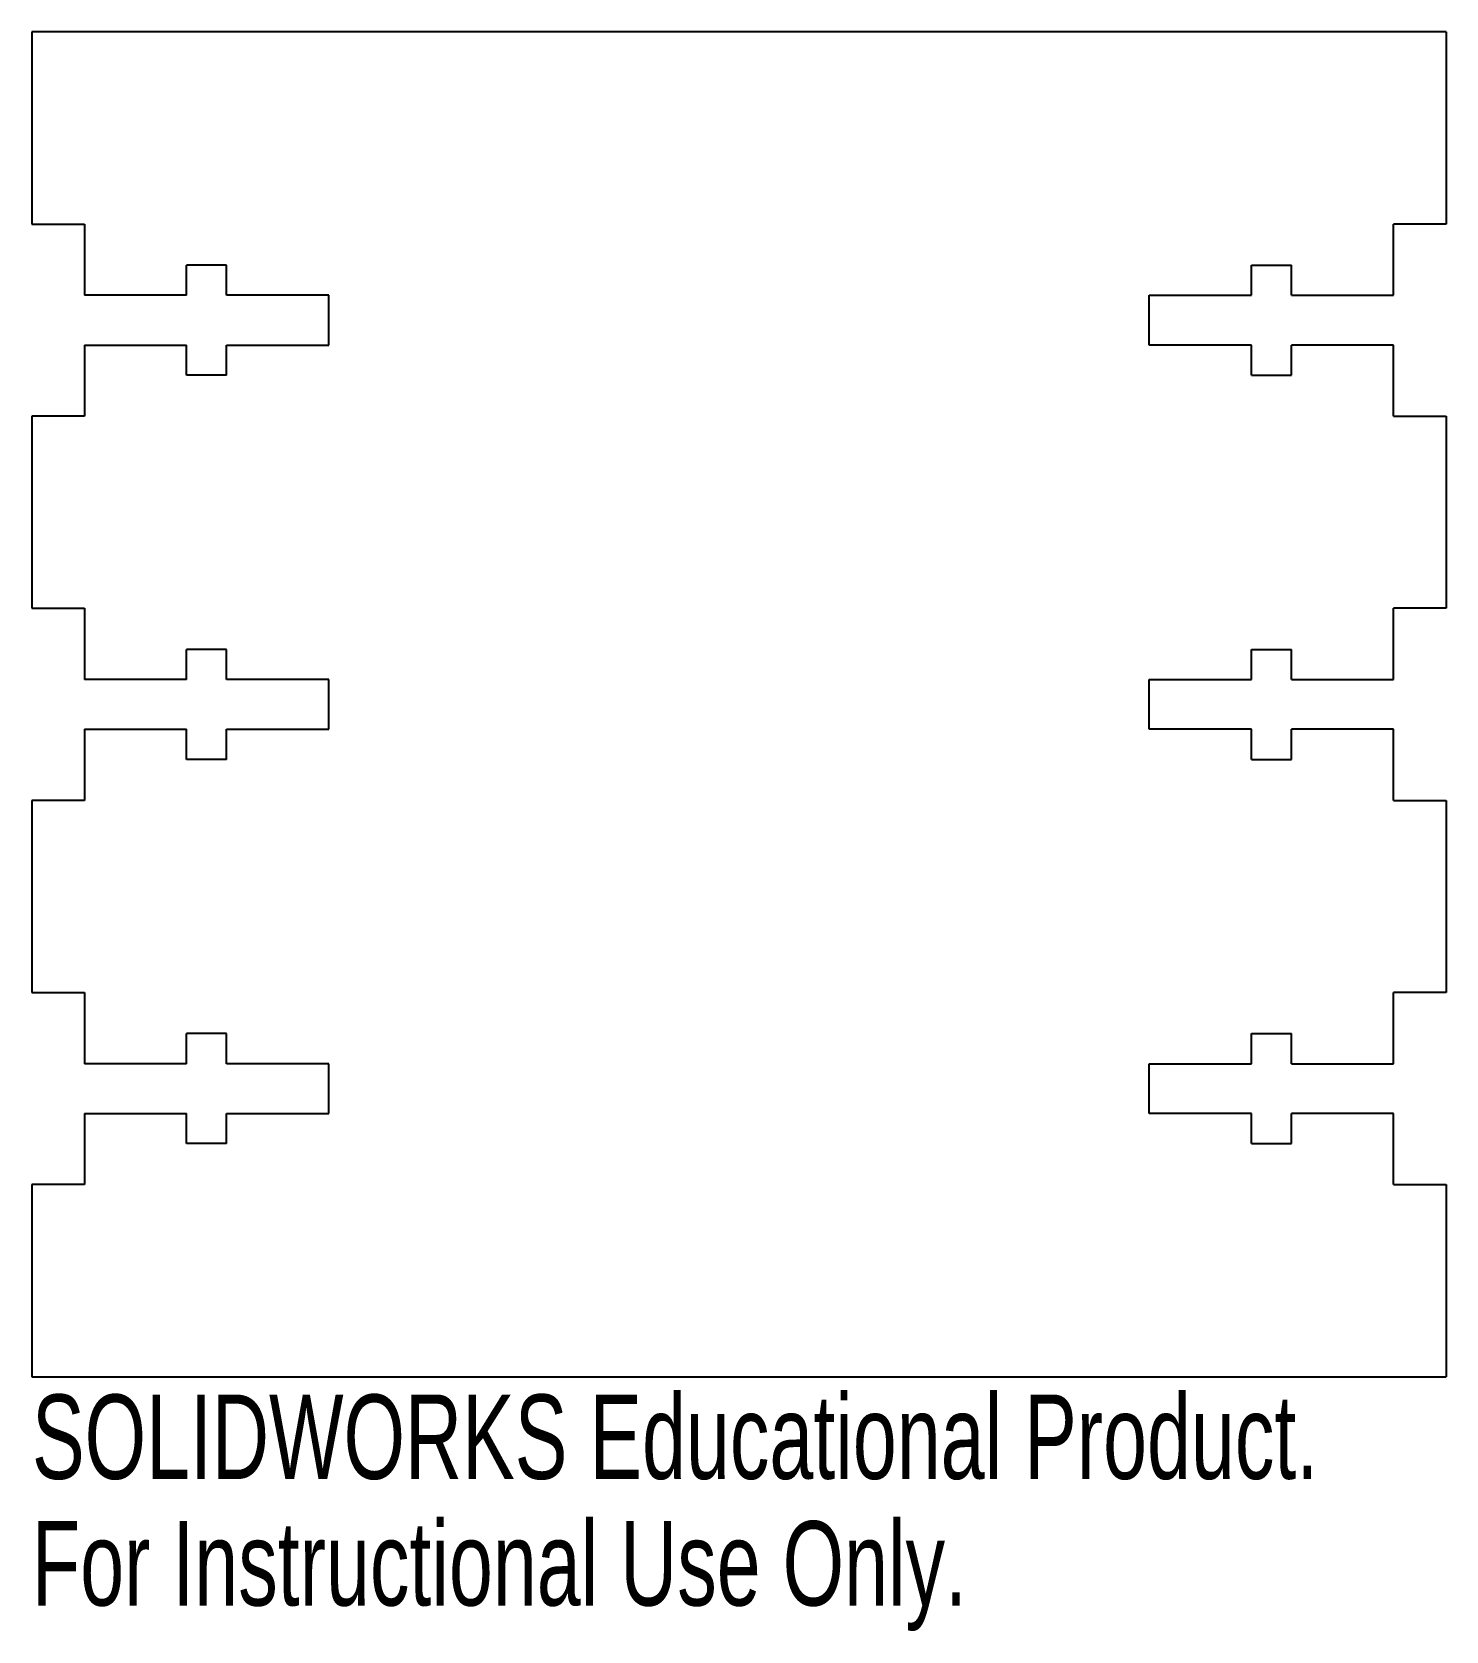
# Model space of a CAD drawing. Header units: millimetres. Extents: x -40.5 to 40.5, y -53.1 to 38.5.
import ezdxf

# ---------------------------------------------------------------- set-up
doc = ezdxf.new("R2010")
doc.units = ezdxf.units.MM
doc.styles.add('SLDTEXTSTYLE0', font='TXT', dxfattribs={"width": 0.7})

msp = doc.modelspace()

# ---------------------------------------------------------------- linework, layer by layer
at = {"color": 7, "linetype": 'Continuous', "lineweight": 25}
for p, q in [((40.5, 38.5), (-40.5, 38.5)), ((-40.5, 38.5), (-40.5, 27.5)), ((40.5, 38.5), (40.5, 27.5)), ((-40.5, 27.5), (-37.5, 27.5)), ((-37.5, 27.5), (-37.5, 23.425)), ((37.5, 23.425), (37.5, 27.5)), ((40.5, 27.5), (37.5, 27.5)), ((-31.65, 23.425), (-31.65, 25.15)), ((-29.35, 25.15), (-31.65, 25.15)), ((-29.35, 23.425), (-29.35, 25.15)), ((29.35, 23.425), (29.35, 25.15)), ((29.35, 25.15), (31.65, 25.15)), ((31.65, 23.425), (31.65, 25.15)), ((-31.65, 23.425), (-37.5, 23.425)), ((-23.5, 23.425), (-29.35, 23.425)), ((-23.5, 20.575), (-23.5, 23.425)), ((23.5, 20.575), (23.5, 23.425)), ((23.5, 23.425), (29.35, 23.425)), ((31.65, 23.425), (37.5, 23.425)), ((-37.5, 20.575), (-31.65, 20.575)), ((-37.5, 20.575), (-37.5, 16.5)), ((-31.65, 18.85), (-31.65, 20.575)), ((-29.35, 20.575), (-23.5, 20.575)), ((-29.35, 18.85), (-29.35, 20.575)), ((29.35, 20.575), (23.5, 20.575)), ((29.35, 18.85), (29.35, 20.575)), ((37.5, 20.575), (31.65, 20.575)), ((31.65, 18.85), (31.65, 20.575)), ((37.5, 16.5), (37.5, 20.575)), ((-29.35, 18.85), (-31.65, 18.85)), ((29.35, 18.85), (31.65, 18.85)), ((-37.5, 16.5), (-40.5, 16.5)), ((-40.5, 16.5), (-40.5, 5.5)), ((37.5, 16.5), (40.5, 16.5)), ((40.5, 16.5), (40.5, 5.5)), ((-40.5, 5.5), (-37.5, 5.5)), ((-37.5, 5.5), (-37.5, 1.425)), ((37.5, 1.425), (37.5, 5.5)), ((40.5, 5.5), (37.5, 5.5)), ((-31.65, 1.425), (-31.65, 3.15)), ((-29.35, 3.15), (-31.65, 3.15)), ((-29.35, 1.425), (-29.35, 3.15)), ((29.35, 1.425), (29.35, 3.15)), ((29.35, 3.15), (31.65, 3.15)), ((31.65, 1.425), (31.65, 3.15)), ((-31.65, 1.425), (-37.5, 1.425)), ((-23.5, 1.425), (-29.35, 1.425)), ((-23.5, -1.425), (-23.5, 1.425)), ((23.5, -1.425), (23.5, 1.425)), ((23.5, 1.425), (29.35, 1.425)), ((31.65, 1.425), (37.5, 1.425)), ((-37.5, -1.425), (-31.65, -1.425)), ((-37.5, -1.425), (-37.5, -5.5)), ((-31.65, -3.15), (-31.65, -1.425)), ((-29.35, -1.425), (-23.5, -1.425)), ((-29.35, -3.15), (-29.35, -1.425)), ((29.35, -1.425), (23.5, -1.425)), ((29.35, -3.15), (29.35, -1.425)), ((37.5, -1.425), (31.65, -1.425)), ((31.65, -3.15), (31.65, -1.425)), ((37.5, -5.5), (37.5, -1.425)), ((-29.35, -3.15), (-31.65, -3.15)), ((29.35, -3.15), (31.65, -3.15)), ((-37.5, -5.5), (-40.5, -5.5)), ((-40.5, -5.5), (-40.5, -16.5)), ((37.5, -5.5), (40.5, -5.5)), ((40.5, -5.5), (40.5, -16.5)), ((-40.5, -16.5), (-37.5, -16.5)), ((-37.5, -16.5), (-37.5, -20.575)), ((37.5, -20.575), (37.5, -16.5)), ((40.5, -16.5), (37.5, -16.5)), ((-31.65, -20.575), (-31.65, -18.85)), ((-29.35, -18.85), (-31.65, -18.85)), ((-29.35, -20.575), (-29.35, -18.85)), ((29.35, -20.575), (29.35, -18.85)), ((29.35, -18.85), (31.65, -18.85)), ((31.65, -20.575), (31.65, -18.85)), ((-31.65, -20.575), (-37.5, -20.575)), ((-23.5, -20.575), (-29.35, -20.575)), ((-23.5, -23.425), (-23.5, -20.575)), ((23.5, -23.425), (23.5, -20.575)), ((23.5, -20.575), (29.35, -20.575)), ((31.65, -20.575), (37.5, -20.575)), ((-37.5, -23.425), (-31.65, -23.425)), ((-37.5, -23.425), (-37.5, -27.5)), ((-31.65, -25.15), (-31.65, -23.425)), ((-29.35, -23.425), (-23.5, -23.425)), ((-29.35, -25.15), (-29.35, -23.425)), ((29.35, -23.425), (23.5, -23.425)), ((29.35, -25.15), (29.35, -23.425)), ((37.5, -23.425), (31.65, -23.425)), ((31.65, -25.15), (31.65, -23.425)), ((37.5, -27.5), (37.5, -23.425)), ((-29.35, -25.15), (-31.65, -25.15)), ((29.35, -25.15), (31.65, -25.15)), ((-37.5, -27.5), (-40.5, -27.5)), ((-40.5, -27.5), (-40.5, -38.5)), ((37.5, -27.5), (40.5, -27.5)), ((40.5, -27.5), (40.5, -38.5)), ((-40.5, -38.5), (40.5, -38.5))]:
    msp.add_line(p, q, dxfattribs=at)

# ---------------------------------------------------------------- texts
at = {"color": 7, "linetype": 'Continuous', "char_height": 4.83362, "attachment_point": 1, "style": 'SLDTEXTSTYLE0'}
for s, insert in [('SOLIDWORKS Educational Product.', (-40.5, -39.52)), ('For Instructional Use Only.', (-40.5, -46.77))]:
    msp.add_mtext(s, dxfattribs=dict(at, insert=insert))

doc.saveas('drawing.dxf')
